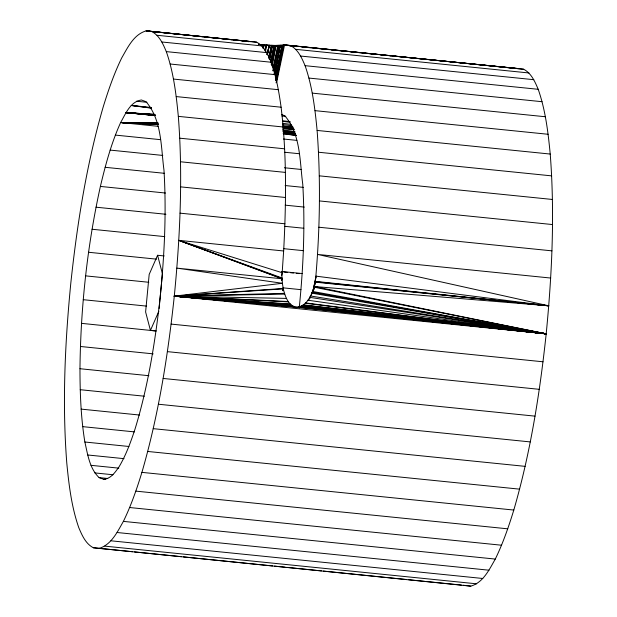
<?xml version="1.0" encoding="UTF-8"?>
<svg xmlns="http://www.w3.org/2000/svg" width="617" height="617" viewBox="0 0 617 617"><rect width="100%" height="100%" fill="white"/><g stroke="black" fill="none" stroke-linecap="round" stroke-linejoin="round"><path stroke-width="0.93" d="M79.971 368.719C80.657 307.49 87.19 246.245 100.386 186.427C105.553 164.677 111.368 142.936 120.647 122.521C125.59 113.89 130.249 101.666 141.378 99.969L146.021 101.697C162.04 120.176 160.883 147.239 163.983 170.192C166.652 214.631 164.253 259.225 159.495 303.441C154.505 345.882 147.532 388.286 134.984 429.216C130.719 442.119 126.053 454.976 119.112 466.714C115.271 472.128 110.998 478.723 103.725 479.34L99.09 477.612C89.488 468.419 87.699 454.351 84.868 442.011C80.881 417.802 80.009 393.214 79.971 368.719L148.913 375.707M98.913 548.459C111.415 544.826 117.392 531.785 123.392 521.38C131.059 505.647 136.781 489.073 141.91 472.367C158.6 414.894 167.94 355.562 174.295 296.145C180.125 236.458 182.971 176.246 178.328 116.366C176.215 94.509 173.593 72.444 166.305 51.612C163.058 43.992 159.51 35.616 151.797 31.552L146.198 30.85C133.696 34.483 127.719 47.524 121.711 57.936C114.045 73.662 108.33 90.236 103.201 106.942C86.511 164.415 77.171 223.747 70.808 283.164C64.978 342.851 62.14 403.063 66.775 462.943C68.888 484.8 71.518 506.866 78.799 527.705C82.053 535.317 85.593 543.693 93.314 547.757L470.802 586.15C483.304 582.517 489.281 569.476 495.289 559.071C502.955 543.33 508.67 526.764 513.799 510.058C530.489 452.585 539.829 393.253 546.192 333.836C552.022 274.141 554.86 213.937 550.225 154.057C548.112 132.2 545.482 110.135 538.201 89.295C534.947 81.683 531.407 73.307 523.686 69.243L284.969 44.918L275.174 45.434L264.037 44.948L263.282 48.728M282.077 277.997L282.385 283.288L176.855 268.125L282.077 278.784L178.783 240.352L283.65 250.98L281.684 279.871L282.077 277.997L178.783 240.352L282.2 272.729L281.607 275.552M283.65 250.98C286.188 203.101 286.843 154.898 281.105 107.211C278.977 91.995 276.323 76.77 271.179 62.24C267.925 54.62 264.385 46.252 256.672 42.18L146.198 30.85L190.082 35.439M313.59 290.175L315.364 281.761C319.953 231.498 320.848 180.789 317.107 130.434C314.994 108.569 312.364 86.511 305.083 65.672C301.829 58.06 298.289 49.684 290.576 45.612L284.969 44.918M159.117 308.446L162.418 273.701L157.582 255.276L164.269 255.955M299.214 307.976C303.402 266.906 305.199 225.498 302.762 184.259C299.661 161.299 300.811 134.244 284.792 115.765L281.699 114.608M269.814 59.548L272.305 45.403L278.043 46.013M312.927 291.201L316.105 276.169L548.752 305.816L315.364 281.761C313.027 291.563 308.161 307.158 295.79 307.158L174.295 296.145L283.218 288.478L282.879 290.368L283.218 288.478L282.385 283.296L174.295 296.145L546.192 333.836L314.215 286.512L313.421 290.275L314.215 286.512L548.752 305.816L317.554 254.42L550.673 278.043M282.941 290.746L283.218 288.478M263.336 48.728L264.037 44.948M262.711 47.702L263.251 44.864L268.171 45.334M272.074 66.135L275.976 45.434L279.802 45.843M274.604 74.426L280.133 45.334L274.179 73.523M274.719 74.696L280.257 45.334L274.681 74.426M273.663 70.739L278.506 45.396L272.922 70.816M275.467 79.292L282.054 45.234L275.321 77.094M267.485 54.666L269.305 45.311L267.331 54.689M275.452 80.179L282.27 45.218L275.483 79.809M274.033 45.434L270.693 62.394L274.033 45.434L278.815 45.943M268.796 58.569L271.441 45.388L277.172 45.997M276.115 82.817L283.643 45.103L286.512 45.388M312.148 293.314L312.526 291.44L546.192 333.836L296.253 307.197M271.357 64.23L275.174 45.434L279.956 45.951M309.318 299.214L309.703 297.34L546.192 333.836L298.643 307.104M269.413 59.51L272.305 45.403L269.328 59.525M274.172 74.364L280.133 45.334M311.462 295.034L311.847 293.152L546.192 333.836L299.253 306.934M313.02 291.124L316.105 276.169M262.665 47.671L263.251 44.864L258.724 44.301M271.202 64.284L275.174 45.434M273.022 67.993L277.797 45.403L279.709 45.612M276.671 82.292L284.545 44.979L518.087 68.541L423.355 59.07M309.819 298.759L310.405 295.967L546.192 333.836L300.016 306.718M312.133 293.322L312.526 291.44M313.436 290.769L315.418 281.367L548.752 305.816L315.272 282.154M263.251 44.864L262.649 47.671L263.251 44.864L258.484 44.416M271.781 65.171L275.976 45.434M273.123 70.739L278.506 45.396M276.092 80.626L283.643 45.103M281.668 280.457L282.069 278.591L178.783 240.352M265.372 51.689L266.791 45.172L276 46.013M267.184 54.697L269.22 45.311L267.261 54.705M268.757 57.543L271.441 45.388M266.968 54.612L269.22 45.311M157.582 255.276L149.183 274.418L145.612 311.986L150.448 330.403L156.178 330.99L81.506 323.354M150.448 330.403L158.847 311.269M250.193 41.732L251.065 41.478M294.517 306.85L174.295 296.145L283.28 288.864C285.069 295.867 287.838 305.191 295.79 307.158M294.178 306.726L174.295 296.145L284.506 293.36M293.368 306.333L174.295 296.145L284.707 294.101M157.991 126.308L120.647 122.521L158.068 122.922M158.068 124.441L120.647 122.521L157.998 123.238M292.759 306.04L174.295 296.145L286.458 298.412M157.188 124.349L120.647 122.521L157.219 123.369M158.114 124.341L120.647 122.521L157.227 123.624M157.937 124.302L120.647 122.521L157.173 123.762M157.998 124.148L120.647 122.521L158.106 123.955M120.647 122.521L157.913 124.117M291.772 305.369L174.295 296.145L288.27 301.505M290.684 304.405L174.295 296.145L288.501 301.898M154.852 114.446L125.991 112.595L155.569 115.595L125.991 112.595L154.62 114.384M174.295 296.145L290.191 303.965M155.623 115.24L125.991 112.595L154.828 114.777L125.991 112.595L154.767 115.394M246.337 41.447L249.237 41.655L246.376 41.331M125.991 112.595L154.589 114.963M258.469 44.355L260.736 44.586M289.388 45.673L292.257 45.967M295.127 46.252L297.996 46.537M301.829 46.923L304.698 47.208M306.61 47.401L310.436 47.779M313.305 48.064L317.138 48.45M319.051 48.643L322.876 49.028M325.745 49.314L329.578 49.692M331.491 49.884L335.316 50.27M338.185 50.555L342.019 50.941M343.931 51.126L347.757 51.512M349.669 51.705L360.197 52.754M362.11 52.946L365.935 53.332M367.855 53.517L372.637 53.995M374.55 54.188L378.375 54.574M380.296 54.766L385.077 55.245M386.99 55.437L390.816 55.815M392.728 56.008L421.442 58.877M151.797 31.552L256.672 42.18M290.576 45.612L523.686 69.243M146.198 30.85L250.649 41.547M157.057 35.285L261.932 45.913M295.836 49.345L528.946 72.968M161.916 41.995L266.783 52.622M300.687 56.054L533.805 79.686M166.305 51.612L271.179 62.24M305.083 65.672L538.201 89.295M170.184 64.014L275.059 74.642M308.963 78.074L542.081 101.705M173.508 79.069L278.383 89.696M312.287 93.128L545.405 116.752M176.238 96.584L281.105 107.211M315.009 110.651L548.127 134.275M136.442 101.227L146.931 102.291M281.923 115.973L285.756 116.358M151.227 108.152L131.29 105.461L151.312 107.489M282.517 120.785L290.175 121.564M178.328 116.366L283.203 126.994M317.107 130.434L550.225 154.057M283.342 128.359L293.854 129.439M282.964 128.506L294.456 129.67M283.419 139.018L296.823 140.375M179.771 138.185L284.645 148.813M318.549 152.245L551.667 175.868M115.333 135.092L160.335 139.65M284.807 152.268L299.168 153.718M110.127 150.093L162.788 155.43M284.391 167.755L301.62 169.498M180.542 161.777L285.416 172.405M319.321 175.837L552.431 199.468M105.121 167.3L164.484 173.315M285.123 185.54L303.317 187.383M180.634 186.866L285.509 197.494M319.405 200.926L552.524 224.557M100.386 186.427L165.495 193.028M285.185 205.16L304.328 207.096M180.041 213.158L284.915 223.786M318.819 227.226L551.937 250.849M96.005 207.189L165.904 214.276M284.63 226.308L303.78 228.244M92.041 229.254L164.808 236.627M283.535 248.659L303.641 250.695M281.329 271.449L302.291 273.578M88.555 252.268L156.541 259.155M283.882 272.058L287.715 272.452M290.584 272.737L293.461 273.03M296.33 273.323L299.206 273.616M282.841 287.823L300.942 289.658M85.609 275.868L148.805 282.27M83.249 299.692L146.445 306.094M171.133 324.095L543.022 361.786M167.392 351.636L539.289 389.327M80.411 346.484L153.178 353.857M163.135 378.452L535.024 416.143M80.218 389.705L144.363 396.207M158.392 404.228L530.288 441.919M81.12 409.117L139.527 415.033M153.24 428.661L525.129 466.352M82.678 426.64L134.383 431.885M84.868 442.011L128.914 446.477M147.718 451.459L519.614 489.15M87.653 454.976L124.04 458.662M90.992 465.326L118.757 468.141M141.91 472.367L513.799 510.058M94.817 472.915L113.011 474.758M99.09 477.612L107.705 478.483M103.725 479.34L105.646 479.532M135.871 491.132L507.76 528.823M129.67 507.529L501.567 545.22M123.392 521.38L495.289 559.071M117.107 532.51L488.996 570.201M110.883 540.793L482.772 578.484M104.79 546.13L476.686 583.821M93.314 547.757L132.609 551.737M134.521 551.937L181.491 556.696M183.411 556.889L272.544 565.92M274.465 566.113L285.008 567.185M286.92 567.378L321.426 570.879M323.347 571.072L406.734 579.525M408.655 579.718L424.943 581.368M426.864 581.561L461.369 585.055M463.282 585.255L470.802 586.15M191.995 35.639L202.484 36.742M204.397 36.943L208.214 37.336M210.119 37.537L213.937 37.938M215.842 38.138L219.66 38.539M221.572 38.74L225.382 39.133M228.244 39.434L232.061 39.835M233.974 40.036L237.792 40.437M240.653 40.73L243.514 41.031M269.783 45.55L273.917 45.936M283.326 127.357L293.839 128.498M282.948 127.033L293.484 128.182M283.542 45.11L285.555 45.319M289.288 45.758L291.293 45.967M295.026 46.398L297.032 46.614M283.303 126.23L292.859 127.318M301.412 306.109L546.192 333.836L314.061 287.16M282.609 125.937L293.106 127.148M302.268 305.577L546.192 333.836L312.21 292.311M303.371 304.86L546.192 333.836L307.806 300.217M303.101 305.053L546.192 333.836L305.562 302.893M131.29 105.461L151.358 107.906M282.447 124.572L292.003 125.745M305.199 303.225L546.192 333.836M282.709 123.331L291.301 124.441M283.427 133.789L296.245 135.555M283.265 133.573L296.291 135.339M283.45 133.233L295.828 134.892M283.157 133.048L295.551 134.73M283.542 132.771L294.957 134.336M282.416 121.264L290.029 122.336M283.951 132.169L295.404 133.781M283.404 132.239L294.826 133.835M282.578 131.051L294.988 132.84M283.35 130.85L294.779 132.539M282.594 129.724L294.965 131.629M266.251 45.134L265.055 50.787L266.259 45.134"/></g></svg>
